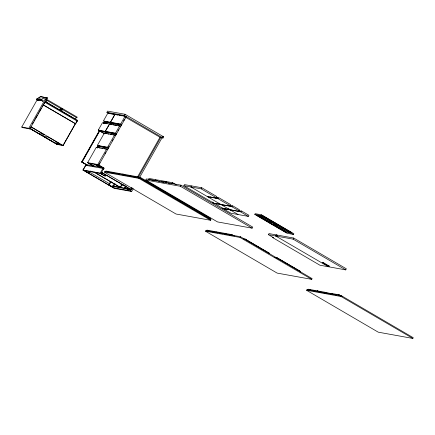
<?xml version="1.0" encoding="UTF-8"?>
<svg xmlns="http://www.w3.org/2000/svg" width="435" height="435" viewBox="0 0 435 435"><rect width="100%" height="100%" fill="white"/><g stroke="black" fill="none" stroke-linecap="round" stroke-linejoin="round"><path stroke-width="0.65" d="M99.229 130.321L99.185 130.902L106.232 132.175L106.276 131.598M104.367 121.131L104.335 121.8M111.115 122.153L110.495 122.327L114.96 114.323L110.495 122.153M98.315 146.225L98.31 145.475M109.625 124.008L105.33 131.299L105.874 131.267M99.011 130.799L116.237 133.915L116.357 133.192L115.525 133.099L119.587 125.927L120.343 126.569L121.495 125.035M104.161 121.697L121.387 124.812L121.506 124.095L120.674 123.997L125.111 116.161L126.166 116.776L124.899 116.547M43.386 136.209L48.334 137.101L59.448 143.593L54.5 142.702L43.386 136.209L44.305 134.41M38.824 99.756L38.383 100.539L36.317 99.408L36.757 98.625L41.439 99.474L43.321 100.572L42.69 101.322M39.308 98.076L40.161 96.57L47.382 97.946L29.852 128.929L22.81 127.656L21.75 127.036L37.089 99.919M37.758 98.74L38.454 97.527L38.742 97.647M38.198 100.507L38.639 99.724M36.317 99.408L40.993 100.257L41.439 99.474M21.75 127.036L28.797 128.309L45.474 98.837L46.23 99.479L47.208 97.842M32.462 123.73L33.451 121.979M34.109 120.816L34.767 119.652M35.431 118.483L37.405 114.987M38.068 113.823L38.726 112.66M39.384 111.49L41.363 107.994M42.021 106.831L42.679 105.667M44.849 102.209L43.315 104.917L75.647 123.812L77.18 121.099L44.8 102.198L45.207 101.475L77.539 120.364L77.131 121.088M60.677 108.424L59.72 110.109L46.023 102.105L46.98 100.42L45.746 100.197M61.259 108.717L61.634 108.054L46.996 99.501L46.507 100.142L61.145 108.696M76.723 117.798L77.212 117.156L62.575 108.603L62.2 109.267L60.237 108.913M57.132 142.876L56.468 144.039L62.352 145.105M57.213 142.892L56.555 144.056L29.721 128.374M75.298 119.212L76.255 117.526M62.972 145.502L75.304 123.709M29.955 128.581L57.088 144.436L63.146 145.535L76.99 121.06M108.647 113.334L106.89 112.306L107.575 111.104L125.052 114.264L163.674 136.835L162.994 138.036L161.7 137.803M103.242 123.322L104.095 121.816L121.321 124.932M114.242 186.637L113.578 187.806L83.188 170.047L86.255 164.626L81.59 161.999L99.452 130.435M104.085 122.251L104.743 121.082M99.707 130.478L81.845 162.048L86.962 165.034M81.59 161.999L82.101 162.092L99.794 130.821M133.306 188.572L131.647 191.503L114.378 188.377L82.933 170.003L85.999 164.577M105.346 131.256L109.43 124.046M86.103 165.392L86.511 164.669L92.932 165.833L92.524 166.556M94.096 166.513L87.609 162.663L96.336 147.231L106.678 148.987C106.787 150.624 108.125 148.873 108.402 148.183M97.222 147.748L98.071 146.242L108.223 148.079M105.449 133.202L106.02 132.196L116.346 134.138M110.289 124.6L111.17 123.094M97.206 147.916L98.538 145.551M97.587 147.514L98.25 146.345L99.517 146.573M97.462 147.96L98.125 146.78M98.419 146.84L99.077 145.681M89.088 173.179L85.189 171.167L89.088 173.179L90.349 170.95M92.78 166.6L93.188 165.876L103.013 167.654L102.606 168.378L103.769 169.057M106.89 112.306L124.372 115.471L125.052 114.264M87.609 162.663L97.761 164.501L106.678 148.987M108.146 147.96L108.804 146.802M99.941 162.717L98.604 165.083L104.063 168.269M104.949 153.87L105.618 152.69M98.141 146.122L108.293 147.96L108.957 146.785M112.295 140.886L112.959 139.706M116.172 134.034C116.107 135.367 114.644 136.362 114.628 134.942L104.346 133.126L97.429 145.306L97.696 145.513M117.967 130.853L118.635 129.673M123.643 120.821L124.312 119.641M126.313 116.607L98.816 165.121L88.522 163.255M82.933 170.003L100.202 173.125L102.861 168.427L103.563 168.84M103.122 169.123L103.976 168.117L100.904 173.538L83.89 170.46M105.743 174.865L105.194 176.093L101.295 174.082L102.241 172.412M101.295 174.082L101.959 174.207L102.508 172.972M104.318 172.108L104.726 171.385L139.32 177.643L211.035 219.55L210.627 220.273L176.034 214.015L104.318 172.108L138.912 178.366L210.627 220.273M105.455 171.754L105.863 171.031L122.877 174.109L124.046 174.788M114.062 184.065L112.486 186.849L108.581 184.842L110.626 181.487M108.581 184.842L109.25 184.962L111.142 181.618M113.807 186.234L115.144 183.869M113.986 186.588L113.323 187.762L130.592 190.883L131.647 191.503M122.469 174.832L122.877 174.109M137.009 177.464L139.624 177.937L174.424 198.273L174.832 197.55L140.032 177.214L123.018 174.136L122.61 174.859L123.921 175.093M121.903 184.44L120.234 187.398L94.15 172.157M122.159 184.489L120.49 187.441L94.406 172.206M129.271 188.556L128.591 189.763L124.687 187.757L125.633 186.082M124.687 187.757L125.356 187.876L125.905 186.648M131.571 187.496L130.565 189.268L129.26 189.029M137.59 176.855L159.998 137.248M130.592 190.883L132.278 187.909M138.221 177.398L161.113 136.938M138.912 178.366L139.32 177.643M139.613 177.431L162.168 137.558M139.624 177.937L140.032 177.214M145.796 180.014L146.41 178.926L181.003 185.185L252.719 227.092L252.104 228.174L217.511 221.915L145.796 180.014L180.389 186.272L252.104 228.174M148.373 179.519L148.987 178.437L155.975 179.698L157.144 180.378M155.975 179.698L155.36 180.786L151.549 180.095M156.736 181.031L157.35 179.949L164.338 181.21L165.507 181.895M164.338 181.21L163.729 182.298L161.184 181.835M165.099 182.548L165.713 181.46L172.706 182.727L176.202 184.772M172.706 182.727L172.091 183.809L170.819 183.581M180.389 186.272L181.003 185.185M175.419 197.892L175.011 198.616L179.595 201.291L180.008 200.568L175.419 197.892L174.114 197.653M183.836 185.701L184.451 184.614L191.498 185.892L190.883 186.974L183.836 185.701L214.053 203.357L221.203 204.45M180.596 200.916L180.182 201.639L209.871 218.984L210.279 218.261L180.596 200.916L179.285 200.676M201.791 187.751L191.639 185.914L191.025 187.001L201.177 188.839L201.791 187.751L216.842 196.544L216.206 197.321L217.799 198.306L207.544 196.653M214.053 203.357L212.514 202.014M230.077 209.637L222.927 208.539L214.27 203.243M207.664 196.723L217.815 198.556L218.62 198.49L218.68 197.626L230.534 204.548L229.903 205.325L231.496 206.31L221.241 204.657M205.423 231.186L205.831 230.463L240.424 236.722L312.145 278.628L311.732 279.352L277.138 273.093L205.423 231.186L240.017 237.445L311.732 279.352M221.344 204.472L214.172 203.422M206.565 230.833L206.973 230.11L216.369 231.811L215.961 232.535L214.711 232.306M221.458 204.542L231.507 206.56L240.37 211.497L238.777 210.513L239.413 209.735L232.415 205.646L232.165 206.587L230.343 206.152M222.927 208.539L222.051 207.789M238.027 214.52L230.98 213.248L223.046 208.61L223.78 208.599M216.103 232.562L216.516 231.839L225.912 233.535L225.504 234.258L224.253 234.035M230.338 209.73L240.386 211.747L248.32 216.385L248.934 215.298L241.251 210.817L241.039 211.769L239.217 211.339M225.645 234.286L226.053 233.562L232.051 234.65L234.389 236.015M232.051 234.65L231.643 235.373L228.979 234.889M240.017 237.445L240.424 236.722M254.752 214.395L255.16 213.672L261.5 214.819L293.832 233.709L293.418 234.432L287.084 233.29L254.752 214.395L261.087 215.542L293.418 234.432M244.851 239.473L245.052 239.109L268.917 253.056L268.716 253.42L269.091 253.088L268.683 253.812M244.932 239.489L245.226 239.141M261.087 215.542L261.5 214.819M268.373 234.666L268.988 233.584L276.317 234.905L275.703 235.993L268.373 234.666L273.664 237.76L272.598 237.564L319.921 265.214L328.316 266.737M275.301 223.079L274.893 223.802L269.521 222.829L269.928 222.106L274.702 222.97M276.459 234.933L275.844 236.02L293.114 239.141L345.727 269.885L346.342 268.797L293.728 238.059L276.459 234.933L277.628 235.618M285.387 232.105L290.765 233.078L262.136 216.347L256.764 215.374L285.387 232.105L285.8 231.382L291.173 232.355L262.544 215.624M276.383 258.308L276.791 257.585L276.502 257.933M293.114 239.141L293.728 238.059M300.28 271.864L300.656 271.532L300.248 272.256M306.534 290.265L306.941 289.541L341.535 295.8L413.25 337.707L412.842 338.43L378.249 332.171L306.534 290.265L341.127 296.523L412.842 338.43M307.757 289.928L308.078 289.188L317.479 290.89L318.241 291.336M317.479 290.89L316.843 291.575M317.213 291.64L317.708 290.933M324.994 293.049L325.32 292.309L332.079 293.842M331.318 293.391L330.682 294.076M331.051 294.142L331.459 293.418L331.339 293.799L331.628 293.451L338.843 294.756L339.61 295.202L338.299 294.963M338.843 294.756L338.604 295.512M339.49 295.577L339.778 295.234L339.577 295.593M340.11 295.974L340.317 295.615M340.485 295.648L340.197 295.99L340.398 295.631L342.051 296.561M341.127 296.523L341.535 295.8M103.742 121.05L103.448 120.881L107.885 113.046L125.111 116.161M214.977 203.357L214.564 203.417M221.317 204.515L222.095 204.711M230.969 209.898L230.572 209.909M114.628 134.942L107.581 147.139L108.337 147.182L108.462 147.655L98.31 145.817M222.013 204.749L221.692 204.722M119.777 125.84L102.464 122.724L98.283 130.114L98.979 129.989M105.449 131.511L98.593 130.152M47.382 97.946L40.161 96.57M39.362 97.848L40.64 98.082M41.923 98.31L45.767 99.006M38.323 99.218L39.558 99.441M40.787 99.664L42.021 99.887M41.575 100.67L37.263 99.887L38.383 100.539M109.044 113.481L115.188 114.59M116.498 114.829L117.803 115.068M119.114 115.302L122.387 115.895M123.692 116.134L125.655 116.488M125.65 117.281L160.705 137.661M61.291 108.369L62.575 108.603M60.09 109.071L62.558 109.522L61.601 111.208L74.728 118.88M104.384 121.164L120.968 124.165M104.329 121.392L121.555 124.513M106.189 122.268L104.095 121.816M107.472 122.496L108.755 122.73M110.033 122.964L111.137 123.089M111.98 123.312L113.247 123.545M114.514 123.774L115.786 124.002M117.053 124.231L118.325 124.464M119.592 124.693L120.859 124.921M103.291 123.094L107.135 123.79M110.359 124.372L111.632 124.606M112.899 124.834L116.705 125.525M117.977 125.753L119.244 125.981M76.272 120.136L77.539 120.364M76.821 121.033L77.18 121.099M162.38 136.601L163.674 136.835M75.647 123.812L43.13 104.884M106.303 131.549L115.819 133.268M99.18 130.495L116.406 133.61M107.532 132.409L108.799 132.637M111.974 133.213L113.241 133.442M114.508 133.67L115.781 133.904M107.461 132.528L108.734 132.762M111.904 133.333L113.176 133.561M114.443 133.795L115.71 134.023M105.21 133.474L106.483 133.703M107.749 133.936L109.016 134.165M110.289 134.393L111.556 134.622M112.828 134.855L114.095 135.084M30.287 127.553L32.761 127.999L43.87 134.491L38.922 133.599L29.564 128.129M97.723 145.475L107.875 147.313M103.323 147.264L104.596 147.492M96.63 147.405L97.902 147.634M99.169 147.862L100.441 148.096M101.708 148.324L102.975 148.552M104.248 148.781L106.782 149.243M106.102 149.357L107.369 149.586M56.822 144.246L57.262 144.469M98.837 165.218L98.044 165.072L102.687 167.785M85.847 165.349L102.861 168.427M108.07 172.227L109.381 172.467M110.691 172.7L113.959 173.293M115.27 173.532L116.58 173.766M117.89 174.005L119.195 174.239M125.226 175.332L128.499 175.925M129.809 176.159L135.698 177.224M149.009 179.633L150.276 179.867M158.644 181.379L159.911 181.607M165.735 182.662L167.007 182.89M168.28 183.124L169.547 183.352M216.646 197.599L218.549 197.947M210.187 196.93L211.453 197.158M212.72 197.392L213.993 197.62M215.26 197.849L217.799 198.306M212.84 197.457L214.107 197.686M123.361 184.832L120.816 184.369L121.99 185.06L125.171 185.636M229.707 205.489L232.246 205.951M230.224 206.081L231.496 206.31M225.265 205.233L226.537 205.461M113.551 186.191L127.297 188.676M127.346 188.969L114.258 186.599L112.649 185.56M128.657 189.209L131.272 189.682L101.333 172.287L130.31 189.22M238.587 210.676L241.12 211.138M224.955 208.708L226.233 208.941M226.994 209.126L228.272 209.355M230.115 209.844L240.783 211.736M223.046 208.61L230.093 209.887L228.592 208.593M248.32 216.385L238.168 214.547L190.883 186.974M272.044 224.308L277.421 225.281M208.969 218.022L210.279 218.261M207.19 230.947L208.441 231.175M209.697 231.398L210.948 231.627M212.204 231.855L213.454 232.078M216.733 232.671L217.984 232.899M219.24 233.127L220.491 233.356M221.747 233.579L222.997 233.807M226.314 234.405L227.646 234.65M243.187 238.771L245.052 239.109M345.727 269.885L328.458 266.758L275.703 235.993M274.757 257.221L276.622 257.558L300.487 271.5M309.47 289.748L310.726 289.976M323.803 292.342L325.114 292.581M317.588 291.309L317.789 290.944L325.005 292.255L324.804 292.614L325.179 292.282L324.771 293.005L323.51 292.777M308.535 290.069L312.368 290.765M313.651 290.993L314.929 291.227M318.469 291.869L319.73 292.097M320.992 292.32L322.248 292.548M325.75 293.185L326.984 293.407M328.218 293.63L329.447 293.853M332.938 294.484L334.2 294.712M335.456 294.941L336.717 295.169M104.476 133.11L104.628 133.779M124.372 115.471L162.994 138.036M111.414 123.078L111.442 122.409M258.923 215.678L270.608 222.502M273.528 224.21L285.8 231.382M259.2 216.032L270.173 222.443M274.789 225.145L285.757 231.55M201.177 188.839L217.696 198.49M217.815 198.556L231.393 206.494M104.732 133.61L99.876 131.093L104.52 133.806M62.085 109.245L76.837 117.82M60.28 110.474L61.444 111.153M40.993 100.257L42.875 101.355M165.713 181.46L166.746 182.064M245.139 239.125L269.091 253.088M276.703 257.569L300.656 271.532M338.93 294.772L339.778 295.234M331.628 293.451L332.394 293.897M331.459 293.418L332.307 293.881M65.348 140.472L65.701 140.679M123.018 174.136L124.182 174.81M97.761 164.501L103.976 168.117M30.814 126.639L63.146 145.535M94.754 164.147L99.99 167.203M95.379 164.745L99.686 167.263M89.751 163.549L94.395 166.262M88.778 163.304L94.177 166.458M28.797 128.309L29.852 128.929M82.101 162.092L87.218 165.083M100.202 173.125L100.904 173.538M101.959 174.207L105.194 176.093M125.356 187.876L128.591 189.763M89.213 171.966L109.75 183.864M109.25 184.962L112.486 186.849M323.575 262.751L322.156 262.495L328.039 265.932L329.453 266.187L323.575 262.751"/></g></svg>
